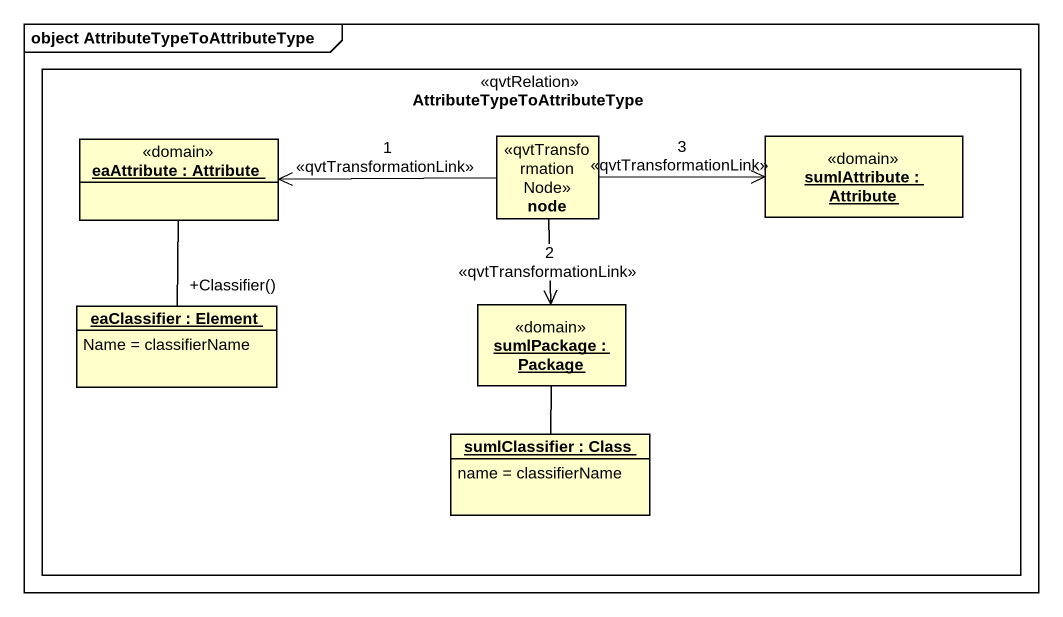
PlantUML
@startuml
mainframe object AttributeTypeToAttributeType
hide circle
hide empty members
rectangle AttributeTypeToAttributeType <<qvtRelation>> {
  object "eaAttribute : Attribute" as eaAttribute <<domain>>
  class "node" as node_ <<qvtTransformationNode>>
  object "sumlAttribute : Attribute" as sumlAttribute <<domain>>
  object "eaClassifier : Element" as eaClassifier {
    Name = classifierName
  }
  object "sumlPackage : Package" as sumlPackage <<domain>>
  object "sumlClassifier : Class" as sumlClassifier {
    name = classifierName
  }
}
eaAttribute -- "+Classifier()" eaClassifier
node_ -left-> eaAttribute : 1\n<<qvtTransformationLink>>
node_ -right-> sumlAttribute : 3\n<<qvtTransformationLink>>
node_ --> sumlPackage : 2\n<<qvtTransformationLink>>
sumlPackage -- sumlClassifier
@enduml
